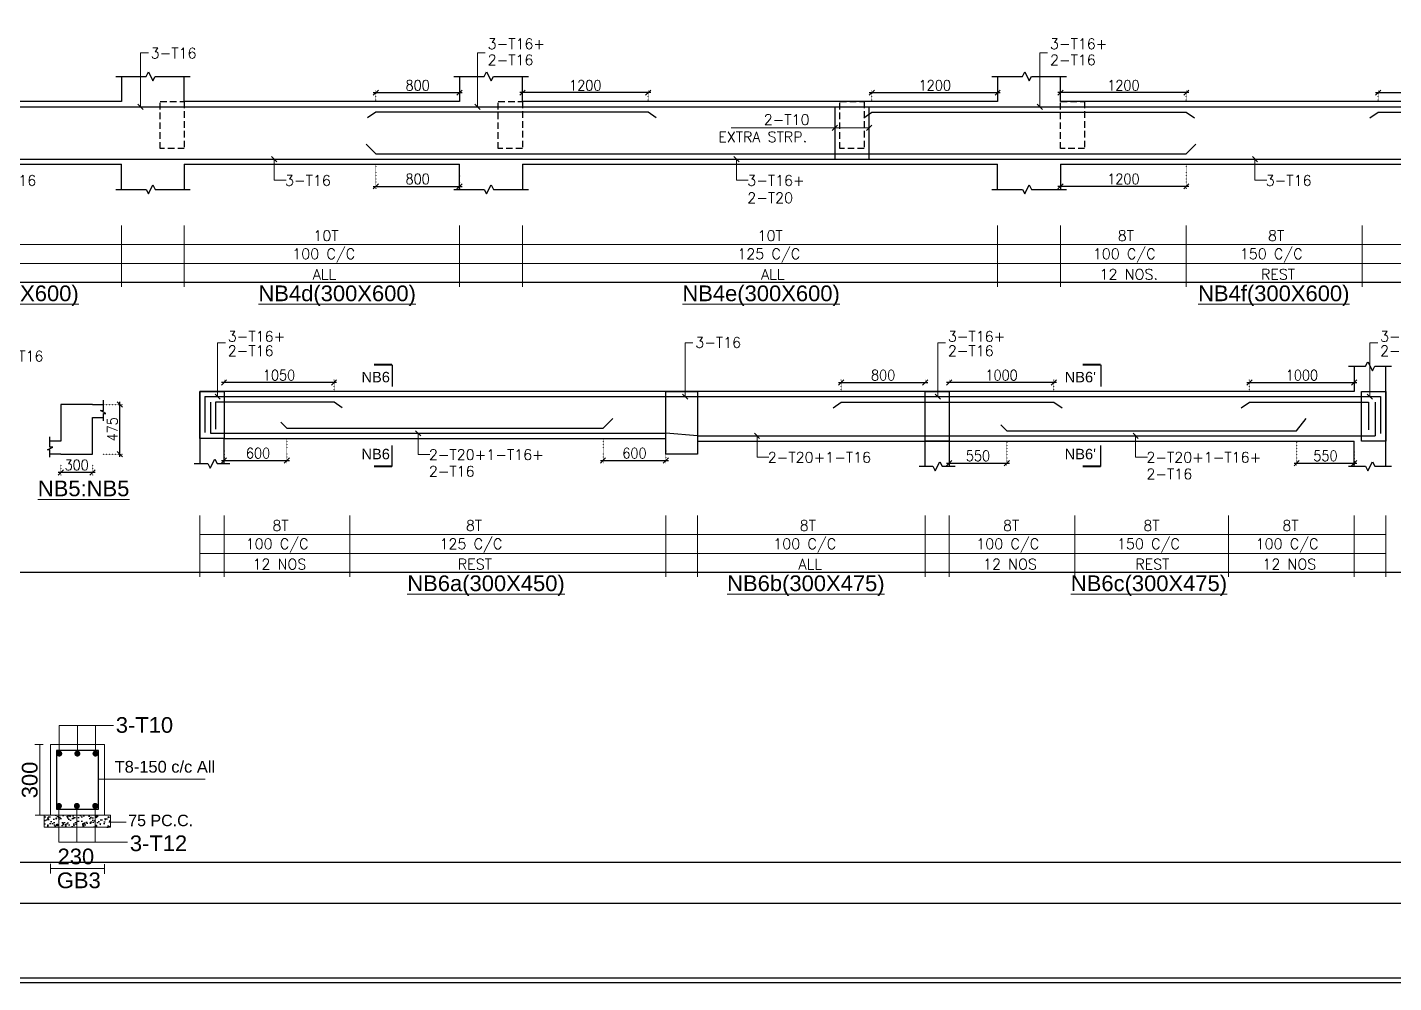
# Model space of a CAD drawing. Header units: millimetres. Extents: x 149548 to 2403857, y -1677380 to -1015873.
# Drawn here: x 2355122 to 2368161, y -1641991 to -1632869 of the extents above; entities that cross this region are included whole.
import ezdxf

# ---------------------------------------------------------------- set-up
doc = ezdxf.new("R2010")
doc.units = ezdxf.units.MM
doc.header["$MEASUREMENT"] = 0
doc.header["$PDMODE"] = 98
doc.linetypes.add('DOT', pattern=[0.25, 0, -0.25])
doc.linetypes.add('HIDDEN', pattern=[0.375, 0.25, -0.125])
doc.layers.add('ALL FOUNDATION', color=7, linetype='Continuous', lineweight=15, true_color=0xc49146)
for name, color, linetype in [('DIM', 191, 'Continuous'), ('S- LAY OUT SEC. MARK.', 1, 'Continuous'), ('STEEL', 1, 'Continuous'), ('SUNK-HATCH', 8, 'Continuous')]:
    doc.layers.add(name, color=color, linetype=linetype)
for name, color, linetype, lineweight in [('LEADER', 191, 'Continuous', 15), ('m-col', 1, 'Continuous', 20), ('s beam steel text', 7, 'Continuous', 18), ('S LS STEEL TEXT', 7, 'Continuous', 15), ('S- STTRUPS', 2, 'Continuous', 15), ('S-BEAM', 150, 'Continuous', 25), ('S-L.S. NO', 1, 'Continuous', 20)]:
    doc.layers.add(name, color=color, linetype=linetype, lineweight=lineweight)
doc.styles.add('areal', font='arial.ttf')
doc.styles.add('COMPLEX', font='arial.ttf')
doc.styles.add('kalpesh', font='', dxfattribs={"width": 0.75})
doc.styles.add('ROMANS', font='romans.shx')
doc.styles.add('RS', font='romans.shx', dxfattribs={"width": 0.9})
doc.styles.get('kalpesh').set_extended_font_data('Arial Unicode MS')
doc.dimstyles.new('KALPESH PATEL', dxfattribs={"dimtxt": 75, "dimasz": 75, "dimexe": 50, "dimexo": 50, "dimgap": 3, "dimtad": 1, "dimdec": 0, "dimrnd": 0.5, "dimzin": 7, "dimdsep": 46, "dimtxsty": 'kalpesh', "dimblk": 'OBLIQUE', "dimcen": 0, "dimdle": 25, "dimclrd": 8, "dimclre": 8, "dimclrt": 7, "dimadec": 0, "dimazin": 0, "dimtfac": 1, "dimtdec": 0, "dimtofl": 0, "dimtmove": 1, "dimatfit": 0, "dimldrblk": 'OBLIQUE', "dimfxl": 1, "dimtolj": 1, "dimtzin": 0, "dimlwd": -1, "dimlwe": 25, "dimarcsym": 0})
doc.dimstyles.new('pag', dxfattribs={"dimtxt": 180, "dimasz": 150, "dimexe": 100, "dimexo": 0, "dimgap": 50, "dimtad": 1, "dimdec": 0, "dimzin": 0, "dimdsep": 46, "dimtxsty": 'ROMANS', "dimblk": 'OBLIQUE', "dimcen": 0, "dimdle": 100, "dimclrd": 256, "dimclre": 256, "dimclrt": 256, "dimadec": 0, "dimazin": 0, "dimtfac": 1, "dimtdec": 0, "dimtmove": 2, "dimatfit": 3, "dimfxl": 1, "dimtolj": 1, "dimtzin": 0, "dimlwd": -1, "dimlwe": -1, "dimarcsym": 0})

# ---------------------------------------------------------------- blocks, each defined once
blk = doc.blocks.new('_Oblique')
at = {"color": 0, "linetype": 'ByBlock', "lineweight": -2}
blk.add_line((-0.5, -0.5), (0.5, 0.5), dxfattribs=at)
blk = doc.blocks.new('*D20')
at = {"layer": 'Defpoints', "color": 0, "transparency": 16777216}
for p in [(2359847, -1633493), (2359847, -1633578), (2361047, -1633680)]:
    blk.add_point(p, dxfattribs=at)
at = {"layer": 'DIM', "ltscale": 4, "transparency": 16777216}
blk.add_line((2361072, -1633493), (2359822, -1633493), dxfattribs=at)
at = {"layer": 'DIM', "color": 191, "linetype": 'DOT', "ltscale": 4, "transparency": 16777216}
for p, q in [((2359847, -1633478), (2359847, -1633468)), ((2361047, -1633580), (2361047, -1633468))]:
    blk.add_line(p, q, dxfattribs=at)
at = {"layer": 'DIM', "linetype": 'ByBlock', "transparency": 16777216, "xscale": 50, "yscale": 50, "zscale": 50, "rotation": 180}
blk.add_blockref('_Oblique', (2359847, -1633493), dxfattribs=at)
at = {"layer": 'DIM', "linetype": 'ByBlock', "transparency": 16777216, "xscale": 50, "yscale": 50, "zscale": 50}
blk.add_blockref('_Oblique', (2361047, -1633493), dxfattribs=at)
at = {"layer": 'DIM', "color": 7, "transparency": 16777216, "insert": (2360447, -1633423), "char_height": 100, "attachment_point": 5, "style": 'RS'}
blk.add_mtext('\\A1;1200', dxfattribs=at)
blk = doc.blocks.new('*D21')
at = {"layer": 'Defpoints', "color": 0, "transparency": 16777216}
for p in [(2359247, -1633493), (2359247, -1633578), (2358447, -1633680)]:
    blk.add_point(p, dxfattribs=at)
at = {"layer": 'DIM', "ltscale": 4, "transparency": 16777216}
blk.add_line((2358422, -1633493), (2359272, -1633493), dxfattribs=at)
at = {"layer": 'DIM', "color": 191, "linetype": 'DOT', "ltscale": 4, "transparency": 16777216}
for p, q in [((2358447, -1633580), (2358447, -1633468)), ((2359247, -1633478), (2359247, -1633468))]:
    blk.add_line(p, q, dxfattribs=at)
at = {"layer": 'DIM', "linetype": 'ByBlock', "transparency": 16777216, "xscale": 50, "yscale": 50, "zscale": 50, "rotation": 180}
blk.add_blockref('_Oblique', (2358447, -1633493), dxfattribs=at)
at = {"layer": 'DIM', "linetype": 'ByBlock', "transparency": 16777216, "xscale": 50, "yscale": 50, "zscale": 50}
blk.add_blockref('_Oblique', (2359247, -1633493), dxfattribs=at)
at = {"layer": 'DIM', "color": 7, "transparency": 16777216, "insert": (2358847, -1633423), "char_height": 100, "attachment_point": 5, "style": 'RS'}
blk.add_mtext('\\A1;800', dxfattribs=at)
blk = doc.blocks.new('*D22')
at = {"layer": 'Defpoints', "color": 0, "transparency": 16777216}
for p in [(2364382, -1633493), (2364382, -1633578), (2363182, -1633680)]:
    blk.add_point(p, dxfattribs=at)
at = {"layer": 'DIM', "ltscale": 4, "transparency": 16777216}
blk.add_line((2363157, -1633493), (2364407, -1633493), dxfattribs=at)
at = {"layer": 'DIM', "color": 191, "linetype": 'DOT', "ltscale": 4, "transparency": 16777216}
for p, q in [((2363182, -1633580), (2363182, -1633468)), ((2364382, -1633478), (2364382, -1633468))]:
    blk.add_line(p, q, dxfattribs=at)
at = {"layer": 'DIM', "linetype": 'ByBlock', "transparency": 16777216, "xscale": 50, "yscale": 50, "zscale": 50, "rotation": 180}
blk.add_blockref('_Oblique', (2363182, -1633493), dxfattribs=at)
at = {"layer": 'DIM', "linetype": 'ByBlock', "transparency": 16777216, "xscale": 50, "yscale": 50, "zscale": 50}
blk.add_blockref('_Oblique', (2364382, -1633493), dxfattribs=at)
at = {"layer": 'DIM', "color": 7, "transparency": 16777216, "insert": (2363782, -1633423), "char_height": 100, "attachment_point": 5, "style": 'RS'}
blk.add_mtext('\\A1;1200', dxfattribs=at)
blk = doc.blocks.new('*D23')
at = {"layer": 'Defpoints', "color": 0, "transparency": 16777216}
for p in [(2364982, -1633493), (2364982, -1633578), (2366182, -1633680)]:
    blk.add_point(p, dxfattribs=at)
at = {"layer": 'DIM', "ltscale": 4, "transparency": 16777216}
blk.add_line((2366207, -1633493), (2364957, -1633493), dxfattribs=at)
at = {"layer": 'DIM', "color": 191, "linetype": 'DOT', "ltscale": 4, "transparency": 16777216}
for p, q in [((2364982, -1633478), (2364982, -1633468)), ((2366182, -1633580), (2366182, -1633468))]:
    blk.add_line(p, q, dxfattribs=at)
at = {"layer": 'DIM', "linetype": 'ByBlock', "transparency": 16777216, "xscale": 50, "yscale": 50, "zscale": 50, "rotation": 180}
blk.add_blockref('_Oblique', (2364982, -1633493), dxfattribs=at)
at = {"layer": 'DIM', "linetype": 'ByBlock', "transparency": 16777216, "xscale": 50, "yscale": 50, "zscale": 50}
blk.add_blockref('_Oblique', (2366182, -1633493), dxfattribs=at)
at = {"layer": 'DIM', "color": 7, "transparency": 16777216, "insert": (2365582, -1633423), "char_height": 100, "attachment_point": 5, "style": 'RS'}
blk.add_mtext('\\A1;1200', dxfattribs=at)
blk = doc.blocks.new('*D24')
at = {"layer": 'Defpoints', "color": 0, "transparency": 16777216}
for p in [(2366182, -1634078), (2364982, -1634178), (2364982, -1634388)]:
    blk.add_point(p, dxfattribs=at)
at = {"layer": 'DIM', "color": 191, "linetype": 'DOT', "ltscale": 4, "transparency": 16777216}
for p, q in [((2364982, -1634278), (2364982, -1634413)), ((2366182, -1634178), (2366182, -1634413))]:
    blk.add_line(p, q, dxfattribs=at)
at = {"layer": 'DIM', "ltscale": 4, "transparency": 16777216}
blk.add_line((2366207, -1634388), (2364957, -1634388), dxfattribs=at)
at = {"layer": 'DIM', "linetype": 'ByBlock', "transparency": 16777216, "xscale": 50, "yscale": 50, "zscale": 50, "rotation": 180}
blk.add_blockref('_Oblique', (2364982, -1634388), dxfattribs=at)
at = {"layer": 'DIM', "linetype": 'ByBlock', "transparency": 16777216, "xscale": 50, "yscale": 50, "zscale": 50}
blk.add_blockref('_Oblique', (2366182, -1634388), dxfattribs=at)
at = {"layer": 'DIM', "color": 7, "transparency": 16777216, "insert": (2365582, -1634318), "char_height": 100, "attachment_point": 5, "style": 'RS'}
blk.add_mtext('\\A1;1200', dxfattribs=at)
blk = doc.blocks.new('*D25')
at = {"layer": 'Defpoints', "color": 0, "transparency": 16777216}
for p in [(2358447, -1634078), (2359247, -1634178), (2359247, -1634388)]:
    blk.add_point(p, dxfattribs=at)
at = {"layer": 'DIM', "color": 191, "linetype": 'DOT', "ltscale": 4, "transparency": 16777216}
for p, q in [((2358447, -1634178), (2358447, -1634413)), ((2359247, -1634278), (2359247, -1634413))]:
    blk.add_line(p, q, dxfattribs=at)
at = {"layer": 'DIM', "ltscale": 4, "transparency": 16777216}
blk.add_line((2358422, -1634388), (2359272, -1634388), dxfattribs=at)
at = {"layer": 'DIM', "linetype": 'ByBlock', "transparency": 16777216, "xscale": 50, "yscale": 50, "zscale": 50, "rotation": 180}
blk.add_blockref('_Oblique', (2358447, -1634388), dxfattribs=at)
at = {"layer": 'DIM', "linetype": 'ByBlock', "transparency": 16777216, "xscale": 50, "yscale": 50, "zscale": 50}
blk.add_blockref('_Oblique', (2359247, -1634388), dxfattribs=at)
at = {"layer": 'DIM', "color": 7, "transparency": 16777216, "insert": (2358847, -1634318), "char_height": 100, "attachment_point": 5, "style": 'RS'}
blk.add_mtext('\\A1;800', dxfattribs=at)
blk = doc.blocks.new('*D26')
at = {"layer": 'Defpoints', "color": 0, "transparency": 16777216}
for p in [(2355443, -1636946), (2355743, -1636946), (2355443, -1637119)]:
    blk.add_point(p, dxfattribs=at)
at = {"layer": 'DIM', "ltscale": 4, "transparency": 16777216}
blk.add_line((2355768, -1637119), (2355418, -1637119), dxfattribs=at)
at = {"layer": 'DIM', "color": 191, "linetype": 'DOT', "ltscale": 4, "transparency": 16777216}
for p, q in [((2355443, -1637046), (2355443, -1637144)), ((2355743, -1637046), (2355743, -1637144))]:
    blk.add_line(p, q, dxfattribs=at)
at = {"layer": 'DIM', "linetype": 'ByBlock', "transparency": 16777216, "xscale": 50, "yscale": 50, "zscale": 50, "rotation": 180}
blk.add_blockref('_Oblique', (2355443, -1637119), dxfattribs=at)
at = {"layer": 'DIM', "linetype": 'ByBlock', "transparency": 16777216, "xscale": 50, "yscale": 50, "zscale": 50}
blk.add_blockref('_Oblique', (2355743, -1637119), dxfattribs=at)
at = {"layer": 'DIM', "color": 7, "transparency": 16777216, "insert": (2355593, -1637049), "char_height": 100, "attachment_point": 5, "style": 'RS'}
blk.add_mtext('\\A1;300', dxfattribs=at)
blk = doc.blocks.new('*D27')
at = {"layer": 'Defpoints', "color": 0, "transparency": 16777216}
for p in [(2355743, -1636471), (2356004, -1636471), (2355743, -1636946)]:
    blk.add_point(p, dxfattribs=at)
at = {"layer": 'DIM', "color": 191, "linetype": 'DOT', "ltscale": 4, "transparency": 16777216}
for p, q in [((2355843, -1636471), (2356029, -1636471)), ((2355843, -1636946), (2356029, -1636946))]:
    blk.add_line(p, q, dxfattribs=at)
at = {"layer": 'DIM', "ltscale": 4, "transparency": 16777216}
blk.add_line((2356004, -1636971), (2356004, -1636446), dxfattribs=at)
at = {"layer": 'DIM', "linetype": 'ByBlock', "transparency": 16777216, "xscale": 50, "yscale": 50, "zscale": 50}
for p, rotation in [((2356004, -1636471), 90), ((2356004, -1636946), 270)]:
    blk.add_blockref('_Oblique', p, dxfattribs=dict(at, rotation=rotation))
at = {"layer": 'DIM', "color": 7, "transparency": 16777216, "insert": (2355934, -1636708), "char_height": 100, "attachment_point": 5, "rotation": 90, "style": 'RS'}
blk.add_mtext('\\A1;475', dxfattribs=at)
blk = doc.blocks.new('*D31')
at = {"layer": 'Defpoints', "color": 0, "transparency": 16777216}
for p in [(2369062, -1633493), (2369062, -1633578), (2368012, -1633680)]:
    blk.add_point(p, dxfattribs=at)
at = {"layer": 'DIM', "ltscale": 4, "transparency": 16777216}
blk.add_line((2367987, -1633493), (2369087, -1633493), dxfattribs=at)
at = {"layer": 'DIM', "color": 191, "linetype": 'DOT', "ltscale": 4, "transparency": 16777216}
for p, q in [((2368012, -1633580), (2368012, -1633468)), ((2369062, -1633478), (2369062, -1633468))]:
    blk.add_line(p, q, dxfattribs=at)
at = {"layer": 'DIM', "linetype": 'ByBlock', "transparency": 16777216, "xscale": 50, "yscale": 50, "zscale": 50, "rotation": 180}
blk.add_blockref('_Oblique', (2368012, -1633493), dxfattribs=at)
at = {"layer": 'DIM', "linetype": 'ByBlock', "transparency": 16777216, "xscale": 50, "yscale": 50, "zscale": 50}
blk.add_blockref('_Oblique', (2369062, -1633493), dxfattribs=at)
at = {"layer": 'DIM', "color": 7, "transparency": 16777216, "insert": (2368537, -1633423), "char_height": 100, "attachment_point": 5, "style": 'RS'}
blk.add_mtext('\\A1;1050', dxfattribs=at)
blk = doc.blocks.new('*D379')
at = {"layer": 'Defpoints', "color": 0, "transparency": 16777216}
for p in [(2360616, -1636696), (2361216, -1636796), (2361216, -1637006)]:
    blk.add_point(p, dxfattribs=at)
at = {"layer": 'DIM', "color": 191, "linetype": 'DOT', "ltscale": 4, "transparency": 16777216}
for p, q in [((2360616, -1636796), (2360616, -1637031)), ((2361216, -1636896), (2361216, -1637031))]:
    blk.add_line(p, q, dxfattribs=at)
at = {"layer": 'DIM', "ltscale": 4, "transparency": 16777216}
blk.add_line((2360591, -1637006), (2361241, -1637006), dxfattribs=at)
at = {"layer": 'DIM', "linetype": 'ByBlock', "transparency": 16777216, "xscale": 50, "yscale": 50, "zscale": 50, "rotation": 180}
blk.add_blockref('_Oblique', (2360616, -1637006), dxfattribs=at)
at = {"layer": 'DIM', "linetype": 'ByBlock', "transparency": 16777216, "xscale": 50, "yscale": 50, "zscale": 50}
blk.add_blockref('_Oblique', (2361216, -1637006), dxfattribs=at)
at = {"layer": 'DIM', "color": 7, "transparency": 16777216, "insert": (2360916, -1636936), "char_height": 100, "attachment_point": 5, "style": 'RS'}
blk.add_mtext('\\A1;600', dxfattribs=at)
blk = doc.blocks.new('*D380')
at = {"layer": 'Defpoints', "color": 0, "transparency": 16777216}
for p in [(2357599, -1636696), (2356999, -1636796), (2357599, -1637006)]:
    blk.add_point(p, dxfattribs=at)
at = {"layer": 'DIM', "color": 191, "linetype": 'DOT', "ltscale": 4, "transparency": 16777216}
for p, q in [((2357599, -1636796), (2357599, -1637031)), ((2356999, -1636896), (2356999, -1637031))]:
    blk.add_line(p, q, dxfattribs=at)
at = {"layer": 'DIM', "ltscale": 4, "transparency": 16777216}
blk.add_line((2356974, -1637006), (2357624, -1637006), dxfattribs=at)
at = {"layer": 'DIM', "linetype": 'ByBlock', "transparency": 16777216, "xscale": 50, "yscale": 50, "zscale": 50, "rotation": 180}
blk.add_blockref('_Oblique', (2356999, -1637006), dxfattribs=at)
at = {"layer": 'DIM', "linetype": 'ByBlock', "transparency": 16777216, "xscale": 50, "yscale": 50, "zscale": 50}
blk.add_blockref('_Oblique', (2357599, -1637006), dxfattribs=at)
at = {"layer": 'DIM', "color": 7, "transparency": 16777216, "insert": (2357324, -1636936), "char_height": 100, "attachment_point": 5, "style": 'RS'}
blk.add_mtext('\\A1;600', dxfattribs=at)
blk = doc.blocks.new('*D381')
at = {"layer": 'Defpoints', "color": 0, "transparency": 16777216}
for p in [(2356999, -1636261), (2356999, -1636346), (2358049, -1636448)]:
    blk.add_point(p, dxfattribs=at)
at = {"layer": 'DIM', "color": 191, "linetype": 'DOT', "ltscale": 4, "transparency": 16777216}
for p, q in [((2356999, -1636246), (2356999, -1636236)), ((2358049, -1636348), (2358049, -1636236))]:
    blk.add_line(p, q, dxfattribs=at)
at = {"layer": 'DIM', "ltscale": 4, "transparency": 16777216}
blk.add_line((2358074, -1636261), (2356974, -1636261), dxfattribs=at)
at = {"layer": 'DIM', "linetype": 'ByBlock', "transparency": 16777216, "xscale": 50, "yscale": 50, "zscale": 50, "rotation": 180}
blk.add_blockref('_Oblique', (2356999, -1636261), dxfattribs=at)
at = {"layer": 'DIM', "linetype": 'ByBlock', "transparency": 16777216, "xscale": 50, "yscale": 50, "zscale": 50}
blk.add_blockref('_Oblique', (2358049, -1636261), dxfattribs=at)
at = {"layer": 'DIM', "color": 7, "transparency": 16777216, "insert": (2357524, -1636191), "char_height": 100, "attachment_point": 5, "style": 'RS'}
blk.add_mtext('\\A1;1050', dxfattribs=at)
blk = doc.blocks.new('*D382')
at = {"layer": 'Defpoints', "color": 0, "transparency": 16777216}
for p in [(2367235, -1636721), (2367785, -1636821), (2367785, -1637031)]:
    blk.add_point(p, dxfattribs=at)
at = {"layer": 'DIM', "color": 191, "linetype": 'DOT', "ltscale": 4, "transparency": 16777216}
for p, q in [((2367235, -1636821), (2367235, -1637056)), ((2367785, -1636921), (2367785, -1637056))]:
    blk.add_line(p, q, dxfattribs=at)
at = {"layer": 'DIM', "ltscale": 4, "transparency": 16777216}
blk.add_line((2367210, -1637031), (2367810, -1637031), dxfattribs=at)
at = {"layer": 'DIM', "linetype": 'ByBlock', "transparency": 16777216, "xscale": 50, "yscale": 50, "zscale": 50, "rotation": 180}
blk.add_blockref('_Oblique', (2367235, -1637031), dxfattribs=at)
at = {"layer": 'DIM', "linetype": 'ByBlock', "transparency": 16777216, "xscale": 50, "yscale": 50, "zscale": 50}
blk.add_blockref('_Oblique', (2367785, -1637031), dxfattribs=at)
at = {"layer": 'DIM', "color": 7, "transparency": 16777216, "insert": (2367510, -1636961), "char_height": 100, "attachment_point": 5, "style": 'RS'}
blk.add_mtext('\\A1;550', dxfattribs=at)
blk = doc.blocks.new('*D383')
at = {"layer": 'Defpoints', "color": 0, "transparency": 16777216}
for p in [(2364469, -1636721), (2363919, -1636821), (2364469, -1637031)]:
    blk.add_point(p, dxfattribs=at)
at = {"layer": 'DIM', "color": 191, "linetype": 'DOT', "ltscale": 4, "transparency": 16777216}
for p, q in [((2364469, -1636821), (2364469, -1637056)), ((2363919, -1636921), (2363919, -1637056))]:
    blk.add_line(p, q, dxfattribs=at)
at = {"layer": 'DIM', "ltscale": 4, "transparency": 16777216}
blk.add_line((2363894, -1637031), (2364494, -1637031), dxfattribs=at)
at = {"layer": 'DIM', "linetype": 'ByBlock', "transparency": 16777216, "xscale": 50, "yscale": 50, "zscale": 50, "rotation": 180}
blk.add_blockref('_Oblique', (2363919, -1637031), dxfattribs=at)
at = {"layer": 'DIM', "linetype": 'ByBlock', "transparency": 16777216, "xscale": 50, "yscale": 50, "zscale": 50}
blk.add_blockref('_Oblique', (2364469, -1637031), dxfattribs=at)
at = {"layer": 'DIM', "color": 7, "transparency": 16777216, "insert": (2364194, -1636961), "char_height": 100, "attachment_point": 5, "style": 'RS'}
blk.add_mtext('\\A1;550', dxfattribs=at)
blk = doc.blocks.new('*D384')
at = {"layer": 'Defpoints', "color": 0, "transparency": 16777216}
for p in [(2367785, -1636261), (2367785, -1636346), (2366785, -1636448)]:
    blk.add_point(p, dxfattribs=at)
at = {"layer": 'DIM', "color": 191, "linetype": 'DOT', "ltscale": 4, "transparency": 16777216}
for p, q in [((2366785, -1636348), (2366785, -1636236)), ((2367785, -1636246), (2367785, -1636236))]:
    blk.add_line(p, q, dxfattribs=at)
at = {"layer": 'DIM', "ltscale": 4, "transparency": 16777216}
blk.add_line((2366760, -1636261), (2367810, -1636261), dxfattribs=at)
at = {"layer": 'DIM', "linetype": 'ByBlock', "transparency": 16777216, "xscale": 50, "yscale": 50, "zscale": 50, "rotation": 180}
blk.add_blockref('_Oblique', (2366785, -1636261), dxfattribs=at)
at = {"layer": 'DIM', "linetype": 'ByBlock', "transparency": 16777216, "xscale": 50, "yscale": 50, "zscale": 50}
blk.add_blockref('_Oblique', (2367785, -1636261), dxfattribs=at)
at = {"layer": 'DIM', "color": 7, "transparency": 16777216, "insert": (2367285, -1636191), "char_height": 100, "attachment_point": 5, "style": 'RS'}
blk.add_mtext('\\A1;1000', dxfattribs=at)
blk = doc.blocks.new('*D385')
at = {"layer": 'Defpoints', "color": 0, "transparency": 16777216}
for p in [(2363689, -1636261), (2363689, -1636346), (2362889, -1636448)]:
    blk.add_point(p, dxfattribs=at)
at = {"layer": 'DIM', "color": 191, "linetype": 'DOT', "ltscale": 4, "transparency": 16777216}
for p, q in [((2362889, -1636348), (2362889, -1636236)), ((2363689, -1636246), (2363689, -1636236))]:
    blk.add_line(p, q, dxfattribs=at)
at = {"layer": 'DIM', "ltscale": 4, "transparency": 16777216}
blk.add_line((2362864, -1636261), (2363714, -1636261), dxfattribs=at)
at = {"layer": 'DIM', "linetype": 'ByBlock', "transparency": 16777216, "xscale": 50, "yscale": 50, "zscale": 50, "rotation": 180}
blk.add_blockref('_Oblique', (2362889, -1636261), dxfattribs=at)
at = {"layer": 'DIM', "linetype": 'ByBlock', "transparency": 16777216, "xscale": 50, "yscale": 50, "zscale": 50}
blk.add_blockref('_Oblique', (2363689, -1636261), dxfattribs=at)
at = {"layer": 'DIM', "color": 7, "transparency": 16777216, "insert": (2363289, -1636191), "char_height": 100, "attachment_point": 5, "style": 'RS'}
blk.add_mtext('\\A1;800', dxfattribs=at)
blk = doc.blocks.new('*D386')
at = {"layer": 'Defpoints', "color": 0, "transparency": 16777216}
for p in [(2363919, -1636261), (2363919, -1636346), (2364919, -1636448)]:
    blk.add_point(p, dxfattribs=at)
at = {"layer": 'DIM', "color": 191, "linetype": 'DOT', "ltscale": 4, "transparency": 16777216}
for p, q in [((2363919, -1636246), (2363919, -1636236)), ((2364919, -1636348), (2364919, -1636236))]:
    blk.add_line(p, q, dxfattribs=at)
at = {"layer": 'DIM', "ltscale": 4, "transparency": 16777216}
blk.add_line((2364944, -1636261), (2363894, -1636261), dxfattribs=at)
at = {"layer": 'DIM', "linetype": 'ByBlock', "transparency": 16777216, "xscale": 50, "yscale": 50, "zscale": 50, "rotation": 180}
blk.add_blockref('_Oblique', (2363919, -1636261), dxfattribs=at)
at = {"layer": 'DIM', "linetype": 'ByBlock', "transparency": 16777216, "xscale": 50, "yscale": 50, "zscale": 50}
blk.add_blockref('_Oblique', (2364919, -1636261), dxfattribs=at)
at = {"layer": 'DIM', "color": 7, "transparency": 16777216, "insert": (2364419, -1636191), "char_height": 100, "attachment_point": 5, "style": 'RS'}
blk.add_mtext('\\A1;1000', dxfattribs=at)

msp = doc.modelspace()

# ---------------------------------------------------------------- hatches: boundary and pattern name
at = {"layer": 'SUNK-HATCH', "linetype": 'Continuous'}
h = msp.add_hatch(dxfattribs=at)
h.set_pattern_fill('AR-CONC', color=8, scale=14.0625, angle=45)
h.set_pattern_definition([(95, (1240960.34, -832821.6), (77.562, 65.0822455), [10.546875, -116.015625]), (40, (1240960.34, -832821.6), (-88.5926485, 60.998646), [8.4375, -92.8125]), (145.4514445, (1240966.8, -832816.17), (-11.030648, 126.0808905), [8.9634645, -98.5981095]), (91.1842, (1240940.45, -832801.71), (122.581883, 89.664437), [15.820312, -174.023437]), (141.635635, (1240950.67, -832794.24), (-3.923447, 189.803203), [13.445204, -147.897247]), (36.184164, (1240940.45, -832801.71), (-3.923447, 189.803203), [12.65625, -139.21875]), (66, (1240955.37, -832796.74), (99.3897523, 19.319411), [10.546875, -116.015625]), (11, (1240955.37, -832796.74), (-47.912146, 96.301186), [8.4375, -92.8125]), (116.451445, (1240963.65, -832795.13), (51.477606, 115.620596), [8.963464, -98.5981095]), (82.5, (1240960.338, -832821.598), (-31.8927917, 34.3110681), [0, -91.6875, 0, -94.21875, 0, -93.1640625]), (52.5, (1240960.34, -832821.6), (-13.0602575, 65.3778914), [0, -53.71875, 0, -89.578125, 0, -35.5078125]), (12.5, (1240938.163, -832843.773), (55.3244298, 50.8388571), [0, -35.15625, 0, -109.6875, 0, -145.546875]), (2.5, (1240928.22, -832853.716), (48.0360914, 67.9443478), [0, -45.703125, 0, -72.84375, 0, -103.359375])])
h.paths.add_polyline_path([(2355283.4, -1640507.2), (2355916.7, -1640507.2), (2355916.7, -1640392.9), (2355283.4, -1640392.9)])

# ---------------------------------------------------------------- linework, layer by layer
at = {"lineweight": -3}
for points in [[(2378687.3, -1641991.4), (2347187.3, -1641991.4), (2347187.3, -1597441.4), (2378687.3, -1597441.4)], [(2347230.8, -1641947.9), (2347230.8, -1597484.9), (2378643.8, -1597484.9), (2378643.8, -1641947.9)]]:
    msp.add_lwpolyline(points, close=True, dxfattribs=at)
at = {"layer": 'ALL FOUNDATION', "linetype": 'ByBlock', "lineweight": 15}
for p, q in [((2355426.6, -1639775.1), (2355426.6, -1639537)), ((2355426.6, -1639537), (2355945.4, -1639537)), ((2355599.6, -1639803.9), (2355599.6, -1639537)), ((2355772.5, -1639775.1), (2355772.5, -1639537)), ((2355192.6, -1639717.9), (2355274.6, -1639717.9)), ((2355242.4, -1640392.9), (2355242.4, -1639717.9)), ((2355342, -1640392.9), (2355342, -1639717.9)), ((2355342, -1639717.9), (2355859.5, -1639717.9)), ((2355859.5, -1639717.9), (2355859.5, -1640392.9)), ((2355802.6, -1640048.4), (2356820.1, -1640048.4)), ((2355195.5, -1640392.9), (2355283.4, -1640392.9)), ((2355283.4, -1640392.9), (2355283.4, -1640507.2)), ((2355283.4, -1640392.9), (2355916.7, -1640392.9)), ((2355423.7, -1640335.7), (2355423.7, -1640649.8)), ((2355594.8, -1640318.3), (2355594.8, -1640649.8)), ((2355769.6, -1640318.3), (2355769.6, -1640649.8)), ((2355916.7, -1640507.2), (2355916.7, -1640392.9)), ((2355283.4, -1640507.2), (2355916.7, -1640507.2)), ((2356065.2, -1640459.8), (2355898.7, -1640459.8)), ((2355423.7, -1640649.8), (2356077.4, -1640649.8)), ((2355342, -1640856.9), (2355342, -1640947.6)), ((2355342, -1640900.8), (2355859.5, -1640900.8)), ((2355859.5, -1640859.8), (2355859.5, -1640953.5))]:
    msp.add_line(p, q, dxfattribs=at)
at = {"layer": 'Defpoints', "color": 251}
for p, q in [((2373226.4, -1635306.1), (2347882.2, -1635306.1)), ((2370749.1, -1638074.4), (2347882.2, -1638074.4)), ((2370749.1, -1640842.6), (2347882.2, -1640842.6))]:
    msp.add_line(p, q, dxfattribs=at)
msp.add_lwpolyline([(2347882.2, -1630032.7), (2373226.4, -1630032.7), (2373226.4, -1632537.9), (2373226.4, -1635805.4), (2370749.1, -1635805.4), (2370749.1, -1641236.2), (2347882.2, -1641236.2)], close=True, dxfattribs=at)
at = {"layer": 'm-col', "lineweight": 25}
for p, q in [((2356019.9, -1633338), (2356019.9, -1633577.6)), ((2356619.9, -1633577.6), (2356619.9, -1633338)), ((2359246.8, -1633338), (2359246.8, -1633577.6)), ((2359846.8, -1633577.6), (2359846.8, -1633338)), ((2364381.8, -1633338), (2364381.8, -1633577.6)), ((2364981.8, -1633577.6), (2364981.8, -1633338)), ((2356019.9, -1634417.2), (2356019.9, -1634177.6)), ((2356619.9, -1634177.6), (2356619.9, -1634417.2)), ((2359246.8, -1634417.2), (2359246.8, -1634177.6)), ((2359846.8, -1634177.6), (2359846.8, -1634417.2)), ((2364381.8, -1634417.2), (2364381.8, -1634177.6)), ((2364981.8, -1634177.6), (2364981.8, -1634417.2)), ((2367784.6, -1636106.2), (2367784.6, -1636345.8)), ((2368084.6, -1637060.4), (2368084.6, -1636106.2)), ((2356769.1, -1636345.8), (2356769.1, -1636795.8)), ((2356769.1, -1636795.8), (2356769.1, -1637035.4)), ((2356999.1, -1637035.4), (2356999.1, -1636795.8)), ((2363689.1, -1637060.4), (2363689.1, -1636820.8)), ((2363919.1, -1636820.8), (2363919.1, -1637060.4)), ((2367784.6, -1637060.4), (2367784.6, -1636820.8))]:
    msp.add_line(p, q, dxfattribs=at)
for points in [[(2355965.2, -1633338), (2356256.1, -1633338), (2356278.3, -1633294.4), (2356321.4, -1633381.6), (2356343.6, -1633338), (2356677, -1633338)], [(2359192.1, -1633338), (2359483, -1633338), (2359505.2, -1633294.4), (2359548.3, -1633381.6), (2359570.5, -1633338), (2359903.9, -1633338)], [(2364327.1, -1633338), (2364618, -1633338), (2364640.2, -1633294.4), (2364683.3, -1633381.6), (2364705.5, -1633338), (2365038.9, -1633338)], [(2355965.2, -1634417.2), (2356256.1, -1634417.2), (2356278.3, -1634460.8), (2356321.4, -1634373.6), (2356343.6, -1634417.2), (2356677, -1634417.2)], [(2359192.1, -1634417.2), (2359483, -1634417.2), (2359505.2, -1634460.8), (2359548.3, -1634373.6), (2359570.5, -1634417.2), (2359903.9, -1634417.2)], [(2364327.1, -1634417.2), (2364618, -1634417.2), (2364640.2, -1634460.8), (2364683.3, -1634373.6), (2364705.5, -1634417.2), (2365038.9, -1634417.2)], [(2367729.8, -1636106.2), (2367892.9, -1636106.2), (2367915.1, -1636062.6), (2367958.2, -1636149.8), (2367980.4, -1636106.2), (2368141.6, -1636106.2)], [(2356714.3, -1637035.4), (2356845.1, -1637035.4), (2356867.3, -1637079), (2356910.4, -1636991.8), (2356932.6, -1637035.4), (2357056.2, -1637035.4)], [(2363634.3, -1637060.4), (2363764.1, -1637060.4), (2363786.3, -1637104), (2363829.4, -1637016.8), (2363851.6, -1637060.4), (2363976.2, -1637060.4)], [(2367729.8, -1637060.4), (2367892.9, -1637060.4), (2367915.1, -1637104), (2367958.2, -1637016.8), (2367980.4, -1637060.4), (2368141.6, -1637060.4)]]:
    msp.add_lwpolyline(points, dxfattribs=at)
at = {"layer": 'S- LAY OUT SEC. MARK.', "ltscale": 50}
for p, q in [((2358602.6, -1636091), (2358602.6, -1636298.8)), ((2365365.3, -1636091), (2365365.3, -1636298.8)), ((2358602.6, -1637062), (2358602.6, -1636863.2)), ((2365365.3, -1637062), (2365365.3, -1636863.2))]:
    msp.add_line(p, q, dxfattribs=at)
at = {"layer": 'S- LAY OUT SEC. MARK.', "ltscale": 50, "const_width": 19.2}
for points in [[(2358602.6, -1636091), (2358429.3, -1636091)], [(2365365.3, -1636091), (2365191.9, -1636091)], [(2358602.6, -1637062), (2358429.3, -1637062)], [(2365365.3, -1637062), (2365191.9, -1637062)]]:
    msp.add_lwpolyline(points, dxfattribs=at)
at = {"layer": 'S- STTRUPS', "ltscale": 50}
for p, q in [((2356019.9, -1634763.2), (2356019.9, -1635348.9)), ((2356619.9, -1634763.2), (2356619.9, -1635348.9)), ((2359246.8, -1634763.2), (2359246.8, -1635348.9)), ((2359846.8, -1634763.2), (2359846.8, -1635348.9)), ((2364381.8, -1634763.2), (2364381.8, -1635348.9)), ((2364981.8, -1634763.2), (2364981.8, -1635348.9)), ((2366181.8, -1634763.2), (2366181.8, -1635348.9)), ((2367861.8, -1634763.2), (2367861.8, -1635348.9)), ((2371521.8, -1634944.2), (2348354.3, -1634944.2)), ((2371521.8, -1635125.2), (2348354.3, -1635125.2)), ((2371521.8, -1635306.1), (2348354.3, -1635306.1)), ((2356769.1, -1637531.4), (2356769.1, -1638117.2)), ((2356999.1, -1637531.4), (2356999.1, -1638117.2)), ((2358199.1, -1637531.4), (2358199.1, -1638117.2)), ((2361216.3, -1637531.4), (2361216.3, -1638117.2)), ((2361516.6, -1637531.4), (2361516.6, -1638117.2)), ((2363689.1, -1637531.4), (2363689.1, -1638117.2)), ((2363919.1, -1637531.4), (2363919.1, -1638117.2)), ((2365119.1, -1637531.4), (2365119.1, -1638117.2)), ((2366584.6, -1637531.4), (2366584.6, -1638117.2)), ((2367784.6, -1637531.4), (2367784.6, -1638117.2)), ((2368084.6, -1637531.4), (2368084.6, -1638117.2)), ((2368084.6, -1637712.4), (2356769.1, -1637712.4)), ((2368084.6, -1637893.4), (2356769.1, -1637893.4)), ((2368084.6, -1638074.4), (2356769.1, -1638074.4))]:
    msp.add_line(p, q, dxfattribs=at)
at = {"layer": 'S-BEAM'}
for p, q in [((2356019.9, -1633577.6), (2353761.8, -1633577.6)), ((2359246.8, -1633577.6), (2356619.9, -1633577.6)), ((2364381.8, -1633577.6), (2359846.8, -1633577.6)), ((2369061.8, -1633577.6), (2364981.8, -1633577.6)), ((2353761.8, -1634177.6), (2356019.9, -1634177.6)), ((2356619.9, -1634177.6), (2359246.8, -1634177.6)), ((2359846.8, -1634177.6), (2364381.8, -1634177.6)), ((2364981.8, -1634177.6), (2368781.4, -1634177.6)), ((2367784.6, -1636345.8), (2356769.1, -1636345.8)), ((2356999.1, -1636795.8), (2361216.3, -1636795.8)), ((2361516.6, -1636820.8), (2367784.6, -1636820.8))]:
    msp.add_line(p, q, dxfattribs=at)
at = {"layer": 'S-BEAM', "ltscale": 350}
for p, q in [((2355743.4, -1636470.7), (2355443.4, -1636470.7)), ((2355443.4, -1636470.7), (2355443.4, -1636820.6)), ((2355743.4, -1636470.7), (2355848.7, -1636470.7)), ((2355743.4, -1636945.7), (2355743.4, -1636595.9)), ((2355743.4, -1636595.9), (2355848.7, -1636595.9)), ((2355443.4, -1636820.6), (2355338.1, -1636820.6)), ((2355443.4, -1636945.7), (2355338.1, -1636945.7)), ((2355443.4, -1636945.7), (2355743.4, -1636945.7))]:
    msp.add_line(p, q, dxfattribs=at)
at = {"layer": 'S-BEAM', "linetype": 'HIDDEN', "ltscale": 250}
for points in [[(2356389.9, -1633577.6), (2356619.9, -1633577.6), (2356619.9, -1634027.6), (2356389.9, -1634027.6)], [(2359616.8, -1633577.6), (2359846.8, -1633577.6), (2359846.8, -1634027.6), (2359616.8, -1634027.6)], [(2362876.8, -1633577.6), (2363106.8, -1633577.6), (2363106.8, -1634027.6), (2362876.8, -1634027.6)], [(2364982, -1633577.6), (2365212, -1633577.6), (2365212, -1634027.6), (2364982, -1634027.6)]]:
    msp.add_lwpolyline(points, close=True, dxfattribs=at)
at = {"layer": 'S-BEAM', "ltscale": 250}
for points in [[(2356769.1, -1636345.8), (2356999.1, -1636345.8), (2356999.1, -1636795.8), (2356769.1, -1636795.8)], [(2361216.3, -1636345.8), (2361516.3, -1636345.8), (2361516.3, -1636945.8), (2361216.3, -1636945.8)], [(2363689.1, -1636345.8), (2363918.8, -1636345.8), (2363918.8, -1636820.8), (2363689.1, -1636820.8)], [(2367854.3, -1636345.8), (2368084.8, -1636345.8), (2368084.8, -1636820.8), (2367854.3, -1636820.8)]]:
    msp.add_lwpolyline(points, close=True, dxfattribs=at)
at = {"layer": 'S-BEAM', "ltscale": 350}
for points in [[(2355848.7, -1636625.3), (2355848.7, -1636555.3), (2355870.7, -1636555.3), (2355820.8, -1636529), (2355848.7, -1636529), (2355848.7, -1636430.4)], [(2355338.1, -1636975.2), (2355338.1, -1636905.2), (2355316.1, -1636905.2), (2355366, -1636878.8), (2355338.1, -1636878.8), (2355338.1, -1636780.3)]]:
    msp.add_lwpolyline(points, dxfattribs=at)
at = {"layer": 'STEEL', "lineweight": 25}
for p, q in [((2348402.3, -1633627.6), (2371473.8, -1633627.6)), ((2348454.3, -1634127.5), (2371421.8, -1634127.5)), ((2356817.1, -1636395.8), (2368036.6, -1636395.8)), ((2356817.1, -1636395.8), (2356817.1, -1636738.1)), ((2356869.1, -1636449.8), (2356869.1, -1636745.8)), ((2367984.6, -1636449.8), (2367984.6, -1636771)), ((2368036.6, -1636395.8), (2368036.6, -1636748.9)), ((2356869.1, -1636745.8), (2361216.3, -1636745.9)), ((2361516.3, -1636770.9), (2361216.3, -1636745.9)), ((2361516.3, -1636770.9), (2367984.6, -1636771))]:
    msp.add_line(p, q, dxfattribs=at)
at = {"layer": 'STEEL'}
for p, q in [((2355399.2, -1639775.1), (2355399.2, -1640335.7)), ((2355802.6, -1639775.1), (2355399.2, -1639775.1)), ((2355802.6, -1640335.7), (2355802.6, -1639775.1)), ((2355399.2, -1640335.7), (2355802.6, -1640335.7))]:
    msp.add_line(p, q, dxfattribs=at)
at = {"layer": 'STEEL', "linetype": 'ByBlock'}
for points in [[(2362827.4, -1633627.6), (2362827.4, -1634127.1)], [(2363156.3, -1634127.8), (2363156.3, -1633627.6)]]:
    msp.add_lwpolyline(points, dxfattribs=at)
at = {"layer": 'STEEL', "lineweight": 25}
for points in [[(2361124.1, -1633734.4), (2361046.8, -1633679.6), (2358446.8, -1633679.6), (2358369.5, -1633734.4)], [(2363104.5, -1633734.4), (2363181.8, -1633679.6), (2366181.8, -1633679.6), (2366259.1, -1633734.4)], [(2367934.5, -1633734.4), (2368011.8, -1633679.6), (2370711.8, -1633679.6), (2370789.1, -1633734.4)], [(2358354.5, -1633985.3), (2358446.8, -1634077.6), (2366181.8, -1634077.6), (2366274.1, -1633985.3)], [(2358126.4, -1636502.7), (2358049.1, -1636447.8), (2356916.3, -1636447.8), (2356916.3, -1636705.1)], [(2362811.8, -1636502.7), (2362889.1, -1636447.8), (2364919.1, -1636447.8), (2364996.4, -1636502.7)], [(2366707.2, -1636502.7), (2366784.6, -1636447.8), (2367920.7, -1636447.8), (2367920.7, -1636713.8)], [(2357542.1, -1636639.1), (2357599.1, -1636696.1), (2360616.3, -1636696.1), (2360708.6, -1636603.8)], [(2364412.1, -1636664.1), (2364469.1, -1636721.1), (2367234.6, -1636721.1), (2367326.9, -1636603.8)]]:
    msp.add_lwpolyline(points, dxfattribs=at)
at = {"layer": 'STEEL', "const_width": 28.6}
for points in [[(2355412.3, -1639803.9, 1), (2355440.9, -1639803.9, 1)], [(2355585.3, -1639803.9, 1), (2355613.9, -1639803.9, 1)], [(2355758.2, -1639803.9, 1), (2355786.8, -1639803.9, 1)], [(2355409.4, -1640304, 1), (2355438, -1640304, 1)], [(2355580.5, -1640304, 1), (2355609.1, -1640304, 1)], [(2355755.3, -1640304, 1), (2355783.9, -1640304, 1)]]:
    msp.add_lwpolyline(points, format="xyb", close=True, dxfattribs=at)

# ---------------------------------------------------------------- texts
at = {"layer": 's beam steel text', "style": 'RS'}
for s, p in [('10T', (2357852, -1634908.2)), ('10T', (2362090.6, -1634908.2)), ('8T', (2365527.6, -1634908.2)), ('8T', (2366961.3, -1634908.2)), ('100 C/C', (2357650.2, -1635082.8)), ('125 C/C', (2361897.6, -1635082.8)), ('100 C/C', (2365289.6, -1635082.8)), ('150 C/C', (2366692.4, -1635082.8)), ('ALL', (2357846.1, -1635277.5)), ('ALL', (2362124.6, -1635277.5)), ('12 NOS.', (2365354, -1635277.5)), ('REST', (2366894.1, -1635277.5)), ('8T', (2357460.7, -1637676.5)), ('8T', (2359307.2, -1637676.5)), ('8T', (2362492.5, -1637676.5)), ('8T', (2364433, -1637676.5)), ('8T', (2365772.3, -1637676.5)), ('8T', (2367098.6, -1637676.5)), ('100 C/C', (2357205.7, -1637851)), ('125 C/C', (2359055.3, -1637851)), ('100 C/C', (2362240.6, -1637851)), ('100 C/C', (2364178, -1637851)), ('150 C/C', (2365520.5, -1637851)), ('100 C/C', (2366843.6, -1637851)), ('12 NOS', (2357270.1, -1638045.8)), ('REST', (2359229.8, -1638045.8)), ('ALL', (2362481.8, -1638045.8)), ('12 NOS', (2364242.4, -1638045.8)), ('REST', (2365695, -1638045.8)), ('12 NOS', (2366907.9, -1638045.8))]:
    msp.add_text(s, height=100, rotation=360, dxfattribs=at).set_placement(p)
at = {"layer": 's beam steel text', "lineweight": 15, "style": 'areal'}
for s, height, p in [('3-T10', 149.8, (2355966.7, -1639605.6)), ('T8-150 c/c All', 112.351, (2355955.2, -1639985.9)), ('75 PC.C.', 109.33, (2356085, -1640497)), ('3-T12', 149.8, (2356100.9, -1640735.2)), ('230', 149.8, (2355410.7, -1640861))]:
    msp.add_text(s, height=height, dxfattribs=at).set_placement(p)
msp.add_text('300', height=149.8, rotation=90, dxfattribs=at).set_placement((2355219.6, -1640230.4))
at = {"layer": 'S LS STEEL TEXT', "style": 'RS'}
for s, p in [('3-T16+', (2359514.6, -1633077.4)), ('3-T16+', (2364881, -1633077.4)), ('3-T16', (2356299.4, -1633166.3)), ('2-T16', (2359514.6, -1633230.8)), ('2-T16', (2364881, -1633230.8)), ('2-T10', (2362149.4, -1633801.5)), ('EXTRA STRP.', (2361715.3, -1633965.9)), ('3-T16', (2354769.7, -1634381.8)), ('3-T16', (2357581.5, -1634381.8)), ('3-T16+', (2361992.2, -1634381.8)), ('3-T16', (2366939.9, -1634381.8)), ('2-T20', (2361992.2, -1634547.5)), ('3-T16+', (2357035.1, -1635870.8)), ('3-T16', (2361496.2, -1635928.2)), ('3-T16+', (2363906.9, -1635870.8)), ('3-T16+', (2368031, -1635870.8)), ('3-T16', (2354838.6, -1636059.5)), ('2-T16', (2357035.1, -1636008.6)), ('2-T16', (2363906.9, -1636008.6)), ('2-T16', (2368031, -1636008.6)), ('2-T20+1-T16+', (2358953.7, -1637000)), ('2-T20+1-T16', (2362188, -1637025)), ('2-T20+1-T16+', (2365801.1, -1637025)), ('2-T16', (2358953.7, -1637158.8)), ('2-T16', (2365801.1, -1637183.8))]:
    msp.add_text(s, height=100, rotation=360, dxfattribs=at).set_placement(p)
at = {"layer": 'S-L.S. NO', "style": 'COMPLEX'}
for s, height, rotation, p in [('%%UNB4c(300X600)', 150, 0, (2354121.8, -1635484.4)), ('%%UNB4d(300X600)', 150, 0, (2357327.8, -1635484.4)), ('%%UNB4e(300X600)', 150, 0, (2361373.2, -1635484.4)), ('%%UNB4f(300X600)', 150, 0, (2366294.7, -1635484.4)), ('NB6', 100, 360, (2358310.4, -1636259.1)), ("NB6'", 100, 360, (2365021.4, -1636259.1)), ('NB6', 100, 360, (2358310.4, -1636993.9)), ("NB6'", 100, 360, (2365021.4, -1636993.9)), ('%%UNB5:NB5', 150, 360, (2355222.7, -1637346.8)), ('%%UNB6a(300X450)', 150, 0, (2358748.1, -1638252.6)), ('%%UNB6b(300X475)', 150, 0, (2361800.5, -1638252.6)), ('%%UNB6c(300X475)', 150, 0, (2365080.4, -1638252.6)), ('GB3', 150, 0, (2355403.9, -1641089.1))]:
    msp.add_text(s, height=height, rotation=rotation, dxfattribs=at).set_placement(p)

# ---------------------------------------------------------------- dimensions: what is measured, and where the dimension line sits
at = {"layer": 'DIM', "ltscale": 4}
for base, p1, p2, picture, middle in [((2359246.8, -1633493.2), (2358446.8, -1633679.6), (2359246.8, -1633577.6), '*D21', (2358846.8, -1633423.2)), ((2364381.8, -1633493.2), (2363181.8, -1633679.6), (2364381.8, -1633577.6), '*D22', (2363781.8, -1633423.2)), ((2369061.8, -1633493.2), (2368011.8, -1633679.6), (2369061.8, -1633577.6), '*D31', (2368536.8, -1633423.2)), ((2364981.8, -1634387.8), (2366181.8, -1634077.6), (2364981.8, -1634177.6), '*D24', (2365581.8, -1634317.8)), ((2363689.1, -1636261.5), (2362889.1, -1636447.8), (2363689.1, -1636345.8), '*D385', (2363289.1, -1636191.5)), ((2363919.1, -1636261.5), (2364919.1, -1636447.8), (2363919.1, -1636345.8), '*D386', (2364419.1, -1636191.5)), ((2367784.6, -1636261.5), (2366784.6, -1636447.8), (2367784.6, -1636345.8), '*D384', (2367284.6, -1636191.5)), ((2361216.3, -1637006.4), (2360616.3, -1636696.1), (2361216.3, -1636796.1), '*D379', (2360916.3, -1636936.4)), ((2367784.6, -1637031.4), (2367234.6, -1636721.1), (2367784.6, -1636820.8), '*D382', (2367509.6, -1636961.4))]:
    dim = msp.add_linear_dim(base=base, p1=p1, p2=p2, dimstyle='pag', override={"dimtxt": 100, "dimasz": 50, "dimexe": 25, "dimexo": 100, "dimgap": 20, "dimtxsty": 'RS', "dimdle": 25, "dimclre": 191, "dimclrt": 7, "dimtmove": 0}, dxfattribs=at)
    dim.commit()
    dim.dimension.update_dxf_attribs({"geometry": picture, "text_midpoint": middle})
for base, p1, p2, angle, override, picture, middle in [((2359846.8, -1633493.2), (2361046.8, -1633679.6), (2359846.8, -1633577.6), 180, {"dimtxt": 100, "dimasz": 50, "dimexe": 25, "dimexo": 100, "dimgap": 20, "dimtxsty": 'RS', "dimdle": 25, "dimclre": 191, "dimclrt": 7, "dimtmove": 0}, '*D20', (2360446.8, -1633423.2)), ((2364981.8, -1633493.2), (2366181.8, -1633679.6), (2364981.8, -1633577.6), 180, {"dimtxt": 100, "dimasz": 50, "dimexe": 25, "dimexo": 100, "dimgap": 20, "dimtxsty": 'RS', "dimdle": 25, "dimclre": 191, "dimclrt": 7, "dimtmove": 0}, '*D23', (2365581.8, -1633423.2)), ((2359246.8, -1634387.8), (2358446.8, -1634077.6), (2359246.8, -1634177.6), 180, {"dimtxt": 100, "dimasz": 50, "dimexe": 25, "dimexo": 100, "dimgap": 20, "dimtxsty": 'RS', "dimdle": 25, "dimclre": 191, "dimclrt": 7, "dimtmove": 0}, '*D25', (2358846.8, -1634317.8)), ((2356999.1, -1636261.5), (2358049.1, -1636447.8), (2356999.1, -1636345.8), 180, {"dimtxt": 100, "dimasz": 50, "dimexe": 25, "dimexo": 100, "dimgap": 20, "dimtxsty": 'RS', "dimdle": 25, "dimclre": 191, "dimclrt": 7, "dimtmove": 0}, '*D381', (2357524.1, -1636191.5)), ((2356003.6, -1636470.7), (2355743.4, -1636945.6), (2355743.4, -1636470.7), 90, {"dimtxt": 100, "dimasz": 50, "dimexe": 25, "dimexo": 100, "dimgap": 20, "dimtxsty": 'RS', "dimdle": 25, "dimclrd": 256, "dimclre": 191, "dimclrt": 7, "dimtmove": 0}, '*D27', (2355933.6, -1636708.2))]:
    dim = msp.add_linear_dim(base=base, p1=p1, p2=p2, angle=angle, dimstyle='pag', override=override, dxfattribs=at)
    dim.commit()
    dim.dimension.update_dxf_attribs({"geometry": picture, "text_midpoint": middle})
for base, p1, p2, picture, middle in [((2357599.1, -1637006.4), (2356999.1, -1636796.1), (2357599.1, -1636696.1), '*D380', (2357324.1, -1637006.4)), ((2364469.1, -1637031.4), (2363919.1, -1636821.1), (2364469.1, -1636721.1), '*D383', (2364194.1, -1637031.4))]:
    dim = msp.add_linear_dim(base=base, p1=p1, p2=p2, dimstyle='pag', override={"dimtxt": 100, "dimasz": 50, "dimexe": 25, "dimexo": 100, "dimgap": 20, "dimtxsty": 'RS', "dimdle": 25, "dimclre": 191, "dimclrt": 7, "dimtmove": 0}, dxfattribs=at)
    dim.commit()
    dim.dimension.update_dxf_attribs({"geometry": picture, "text_midpoint": middle, "dimtype": 160})
dim = msp.add_linear_dim(base=(2355443.4, -1637119), p1=(2355743.4, -1636945.7), p2=(2355443.4, -1636945.7), angle=180, dimstyle='pag', override={"dimtxt": 100, "dimasz": 50, "dimexe": 25, "dimexo": 100, "dimgap": 20, "dimtxsty": 'RS', "dimdle": 25, "dimclrd": 256, "dimclre": 191, "dimclrt": 7, "dimtmove": 0}, dxfattribs=at)
dim.commit()
dim.dimension.update_dxf_attribs({"geometry": '*D26', "text_midpoint": (2355593.4, -1637119), "dimtype": 160})

# ---------------------------------------------------------------- leaders
at = {"layer": 'LEADER', "linetype": 'ByBlock'}
for points in [[(2356202.7, -1633627.6), (2356202.7, -1633112.9), (2356277.1, -1633112.9)], [(2359417.9, -1633627.6), (2359417.9, -1633112.9), (2359492.2, -1633112.9)], [(2364784.3, -1633627.6), (2364784.3, -1633112.9), (2364858.7, -1633112.9)], [(2363156.3, -1633828.7), (2361838.8, -1633828.7)], [(2362827.4, -1633828.7), (2361838.8, -1633828.7)], [(2357478.8, -1634127.6), (2357478.8, -1634330), (2357591.4, -1634330)], [(2361889.6, -1634127.6), (2361889.6, -1634330), (2362002.2, -1634330)], [(2366837.3, -1634127.6), (2366837.3, -1634330), (2366949.9, -1634330)]]:
    msp.add_leader(points, dimstyle='KALPESH PATEL', override={"dimasz": 50, "dimtad": 0, "dimclrd": 256, "dimfxl": 100, "dimfxlon": 1, "dimtfill": 1, "dimtfillclr": 256, "dimarcsym": 2}, dxfattribs=at)
at = {"layer": 'LEADER'}
for points in [[(2356938.4, -1636395.8), (2356938.4, -1635881.2), (2357012.7, -1635881.2)], [(2361399.5, -1636395.8), (2361399.5, -1635881.2), (2361473.8, -1635881.2)], [(2363810.2, -1636395.8), (2363810.2, -1635881.2), (2363884.6, -1635881.2)], [(2367934.3, -1636395.8), (2367934.3, -1635881.2), (2368008.6, -1635881.2)], [(2358851, -1636745.8), (2358851, -1636948.2), (2358963.6, -1636948.2)], [(2362085.4, -1636770.8), (2362085.4, -1636973.2), (2362197.9, -1636973.2)], [(2365698.5, -1636770.8), (2365698.5, -1636973.2), (2365811.1, -1636973.2)]]:
    msp.add_leader(points, dimstyle='KALPESH PATEL', override={"dimasz": 50, "dimtad": 0, "dimclrd": 256, "dimfxl": 100, "dimfxlon": 1, "dimtfill": 1, "dimtfillclr": 256, "dimarcsym": 2}, dxfattribs=at)

doc.saveas('drawing.dxf')
